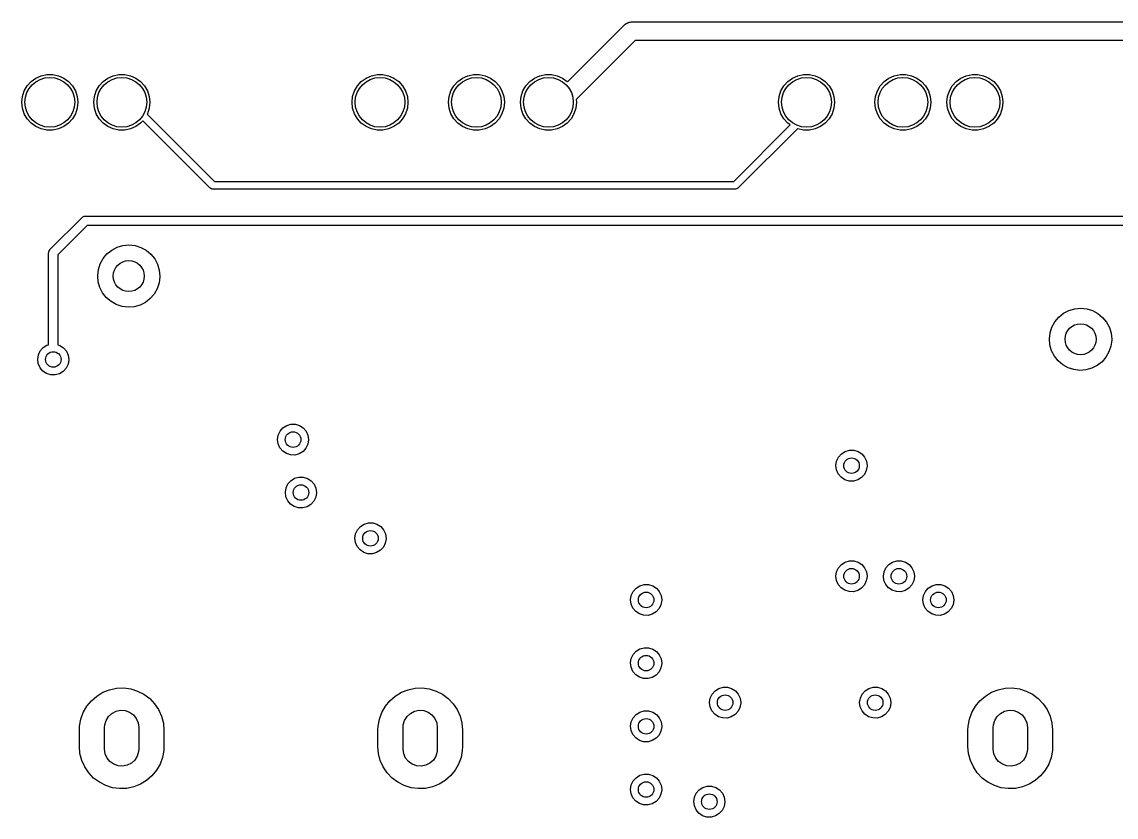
# Model space of a CAD drawing. Extents: x 74 to 207, y -143 to -33.
# Drawn here: x 104.39 to 139.57, y -58.55 to -32.97 of the extents above; entities that cross this region are included whole.
import ezdxf

# ---------------------------------------------------------------- set-up
doc = ezdxf.new("R2010")
doc.units = 0
doc.layers.add('BLACK', color=7, linetype='CONTINUOUS')

msp = doc.modelspace()

# ---------------------------------------------------------------- linework, layer by layer
at = {"layer": 'BLACK', "linetype": 'CONTINUOUS'}
for p, q in [((121.931, -34.9035), (123.773, -33.0619)), ((123.773, -33.0619), (123.781, -33.0555)), ((123.781, -33.0555), (123.783, -33.0518)), ((123.783, -33.0518), (123.79, -33.0476)), ((123.79, -33.0476), (123.818, -33.0247)), ((123.818, -33.0247), (123.849, -33.0116)), ((123.849, -33.0116), (123.877, -32.9941)), ((123.877, -32.9941), (123.899, -32.9901)), ((123.899, -32.9901), (123.919, -32.9813)), ((123.919, -32.9813), (123.952, -32.9801)), ((123.952, -32.9801), (123.985, -32.974)), ((123.985, -32.974), (149.86, -32.974)), ((124.109, -33.574), (122.209, -35.4743)), ((149.806, -33.574), (124.109, -33.574)), ((104.684, -34.8912), (104.836, -34.7806)), ((104.836, -34.7806), (105.008, -34.704)), ((105.008, -34.704), (105.192, -34.6649)), ((105.192, -34.6649), (105.38, -34.6649)), ((105.38, -34.6649), (105.564, -34.704)), ((105.564, -34.704), (105.736, -34.7806)), ((105.736, -34.7806), (105.888, -34.8912)), ((107, -34.8912), (107.152, -34.7806)), ((107.152, -34.7806), (107.324, -34.704)), ((107.324, -34.704), (107.508, -34.6649)), ((107.508, -34.6649), (107.696, -34.6649)), ((107.696, -34.6649), (107.88, -34.704)), ((107.88, -34.704), (108.052, -34.7806)), ((108.052, -34.7806), (108.204, -34.8912)), ((115.3, -34.8912), (115.452, -34.7806)), ((115.452, -34.7806), (115.624, -34.704)), ((115.624, -34.704), (115.808, -34.6649)), ((115.808, -34.6649), (115.996, -34.6649)), ((115.996, -34.6649), (116.18, -34.704)), ((116.18, -34.704), (116.352, -34.7806)), ((116.352, -34.7806), (116.504, -34.8912)), ((118.4, -34.8912), (118.552, -34.7806)), ((118.552, -34.7806), (118.724, -34.704)), ((118.724, -34.704), (118.908, -34.6649)), ((118.908, -34.6649), (119.096, -34.6649)), ((119.096, -34.6649), (119.28, -34.704)), ((119.28, -34.704), (119.452, -34.7806)), ((119.452, -34.7806), (119.604, -34.8912)), ((120.716, -34.8912), (120.868, -34.7806)), ((120.868, -34.7806), (121.04, -34.704)), ((121.04, -34.704), (121.224, -34.6649)), ((121.224, -34.6649), (121.412, -34.6649)), ((121.412, -34.6649), (121.596, -34.704)), ((121.596, -34.704), (121.768, -34.7806)), ((121.768, -34.7806), (121.92, -34.8912)), ((129.016, -34.8912), (129.168, -34.7806)), ((129.168, -34.7806), (129.34, -34.704)), ((129.34, -34.704), (129.524, -34.6649)), ((129.524, -34.6649), (129.712, -34.6649)), ((129.712, -34.6649), (129.896, -34.704)), ((129.896, -34.704), (130.068, -34.7806)), ((130.068, -34.7806), (130.22, -34.8912)), ((132.116, -34.8912), (132.268, -34.7806)), ((132.268, -34.7806), (132.44, -34.704)), ((132.44, -34.704), (132.624, -34.6649)), ((132.624, -34.6649), (132.812, -34.6649)), ((132.812, -34.6649), (132.996, -34.704)), ((132.996, -34.704), (133.168, -34.7806)), ((133.168, -34.7806), (133.32, -34.8912)), ((134.432, -34.8912), (134.584, -34.7806)), ((134.584, -34.7806), (134.756, -34.704)), ((134.756, -34.704), (134.94, -34.6649)), ((134.94, -34.6649), (135.128, -34.6649)), ((135.128, -34.6649), (135.312, -34.704)), ((135.312, -34.704), (135.484, -34.7806)), ((135.484, -34.7806), (135.636, -34.8912)), ((104.464, -35.1939), (104.558, -35.031)), ((104.558, -35.031), (104.684, -34.8912)), ((105.888, -34.8912), (106.014, -35.031)), ((106.014, -35.031), (106.108, -35.1939)), ((106.78, -35.1939), (106.874, -35.031)), ((106.874, -35.031), (107, -34.8912)), ((108.204, -34.8912), (108.33, -35.031)), ((108.33, -35.031), (108.424, -35.1939)), ((115.08, -35.1939), (115.174, -35.031)), ((115.174, -35.031), (115.3, -34.8912)), ((116.504, -34.8912), (116.63, -35.031)), ((116.63, -35.031), (116.724, -35.1939)), ((118.18, -35.1939), (118.274, -35.031)), ((118.274, -35.031), (118.4, -34.8912)), ((119.604, -34.8912), (119.73, -35.031)), ((119.73, -35.031), (119.824, -35.1939)), ((120.496, -35.1939), (120.59, -35.031)), ((120.59, -35.031), (120.716, -34.8912)), ((121.92, -34.8912), (121.931, -34.9035)), ((128.796, -35.1939), (128.89, -35.031)), ((128.89, -35.031), (129.016, -34.8912)), ((130.22, -34.8912), (130.346, -35.031)), ((130.346, -35.031), (130.44, -35.1939)), ((131.896, -35.1939), (131.99, -35.031)), ((131.99, -35.031), (132.116, -34.8912)), ((133.32, -34.8912), (133.446, -35.031)), ((133.446, -35.031), (133.54, -35.1939)), ((134.212, -35.1939), (134.306, -35.031)), ((134.306, -35.031), (134.432, -34.8912)), ((135.636, -34.8912), (135.762, -35.031)), ((135.762, -35.031), (135.856, -35.1939)), ((104.386, -35.56), (104.406, -35.3729)), ((104.406, -35.3729), (104.464, -35.1939)), ((106.108, -35.1939), (106.166, -35.3729)), ((106.166, -35.3729), (106.186, -35.56)), ((106.702, -35.56), (106.722, -35.3729)), ((106.722, -35.3729), (106.78, -35.1939)), ((108.424, -35.1939), (108.482, -35.3729)), ((108.482, -35.3729), (108.502, -35.56)), ((115.002, -35.56), (115.022, -35.3729)), ((115.022, -35.3729), (115.08, -35.1939)), ((116.724, -35.1939), (116.782, -35.3729)), ((116.782, -35.3729), (116.802, -35.56)), ((118.102, -35.56), (118.122, -35.3729)), ((118.122, -35.3729), (118.18, -35.1939)), ((119.824, -35.1939), (119.882, -35.3729)), ((119.882, -35.3729), (119.902, -35.56)), ((120.418, -35.56), (120.438, -35.3729)), ((120.438, -35.3729), (120.496, -35.1939)), ((122.209, -35.4743), (122.218, -35.56)), ((128.718, -35.56), (128.738, -35.3729)), ((128.738, -35.3729), (128.796, -35.1939)), ((130.44, -35.1939), (130.498, -35.3729)), ((130.498, -35.3729), (130.518, -35.56)), ((131.818, -35.56), (131.838, -35.3729)), ((131.838, -35.3729), (131.896, -35.1939)), ((133.54, -35.1939), (133.598, -35.3729)), ((133.598, -35.3729), (133.618, -35.56)), ((134.134, -35.56), (134.154, -35.3729)), ((134.154, -35.3729), (134.212, -35.1939)), ((135.856, -35.1939), (135.914, -35.3729)), ((135.914, -35.3729), (135.934, -35.56)), ((104.406, -35.7471), (104.386, -35.56)), ((104.464, -35.9261), (104.406, -35.7471)), ((106.166, -35.7471), (106.108, -35.9261)), ((106.186, -35.56), (106.166, -35.7471)), ((106.722, -35.7471), (106.702, -35.56)), ((106.78, -35.9261), (106.722, -35.7471)), ((108.482, -35.7471), (108.424, -35.9261)), ((108.502, -35.56), (108.482, -35.7471)), ((115.022, -35.7471), (115.002, -35.56)), ((115.08, -35.9261), (115.022, -35.7471)), ((116.782, -35.7471), (116.724, -35.9261)), ((116.802, -35.56), (116.782, -35.7471)), ((118.122, -35.7471), (118.102, -35.56)), ((118.18, -35.9261), (118.122, -35.7471)), ((119.882, -35.7471), (119.824, -35.9261)), ((119.902, -35.56), (119.882, -35.7471)), ((120.438, -35.7471), (120.418, -35.56)), ((120.496, -35.9261), (120.438, -35.7471)), ((122.198, -35.7471), (122.14, -35.9261)), ((122.218, -35.56), (122.198, -35.7471)), ((128.738, -35.7471), (128.718, -35.56)), ((128.796, -35.9261), (128.738, -35.7471)), ((130.498, -35.7471), (130.44, -35.9261)), ((130.518, -35.56), (130.498, -35.7471)), ((131.838, -35.7471), (131.818, -35.56)), ((131.896, -35.9261), (131.838, -35.7471)), ((133.598, -35.7471), (133.54, -35.9261)), ((133.618, -35.56), (133.598, -35.7471)), ((134.154, -35.7471), (134.134, -35.56)), ((134.212, -35.9261), (134.154, -35.7471)), ((135.914, -35.7471), (135.856, -35.9261)), ((135.934, -35.56), (135.914, -35.7471)), ((104.558, -36.089), (104.464, -35.9261)), ((104.684, -36.2288), (104.558, -36.089)), ((104.836, -36.3394), (104.684, -36.2288)), ((105.888, -36.2288), (105.736, -36.3394)), ((106.014, -36.089), (105.888, -36.2288)), ((106.108, -35.9261), (106.014, -36.089)), ((106.874, -36.089), (106.78, -35.9261)), ((107, -36.2288), (106.874, -36.089)), ((107.152, -36.3394), (107, -36.2288)), ((108.204, -36.2288), (108.052, -36.3394)), ((108.272, -36.1531), (108.204, -36.2288)), ((110.435, -38.3154), (108.272, -36.1531)), ((108.424, -35.9261), (108.415, -35.9421)), ((108.415, -35.9421), (110.575, -38.102)), ((115.174, -36.089), (115.08, -35.9261)), ((115.3, -36.2288), (115.174, -36.089)), ((115.452, -36.3394), (115.3, -36.2288)), ((116.504, -36.2288), (116.352, -36.3394)), ((116.63, -36.089), (116.504, -36.2288)), ((116.724, -35.9261), (116.63, -36.089)), ((118.274, -36.089), (118.18, -35.9261)), ((118.4, -36.2288), (118.274, -36.089)), ((118.552, -36.3394), (118.4, -36.2288)), ((119.604, -36.2288), (119.452, -36.3394)), ((119.73, -36.089), (119.604, -36.2288)), ((119.824, -35.9261), (119.73, -36.089)), ((120.59, -36.089), (120.496, -35.9261)), ((120.716, -36.2288), (120.59, -36.089)), ((120.868, -36.3394), (120.716, -36.2288)), ((121.92, -36.2288), (121.768, -36.3394)), ((122.046, -36.089), (121.92, -36.2288)), ((122.14, -35.9261), (122.046, -36.089)), ((128.89, -36.089), (128.796, -35.9261)), ((129.016, -36.2288), (128.89, -36.089)), ((129.095, -36.2867), (129.016, -36.2288)), ((130.22, -36.2288), (130.068, -36.3394)), ((130.346, -36.089), (130.22, -36.2288)), ((130.44, -35.9261), (130.346, -36.089)), ((131.99, -36.089), (131.896, -35.9261)), ((132.116, -36.2288), (131.99, -36.089)), ((132.268, -36.3394), (132.116, -36.2288)), ((133.32, -36.2288), (133.168, -36.3394)), ((133.446, -36.089), (133.32, -36.2288)), ((133.54, -35.9261), (133.446, -36.089)), ((134.306, -36.089), (134.212, -35.9261)), ((134.432, -36.2288), (134.306, -36.089)), ((134.584, -36.3394), (134.432, -36.2288)), ((135.636, -36.2288), (135.484, -36.3394)), ((135.762, -36.089), (135.636, -36.2288)), ((135.856, -35.9261), (135.762, -36.089)), ((105.008, -36.416), (104.836, -36.3394)), ((105.192, -36.4551), (105.008, -36.416)), ((105.38, -36.4551), (105.192, -36.4551)), ((105.564, -36.416), (105.38, -36.4551)), ((105.736, -36.3394), (105.564, -36.416)), ((107.324, -36.416), (107.152, -36.3394)), ((107.508, -36.4551), (107.324, -36.416)), ((107.696, -36.4551), (107.508, -36.4551)), ((107.88, -36.416), (107.696, -36.4551)), ((108.052, -36.3394), (107.88, -36.416)), ((115.624, -36.416), (115.452, -36.3394)), ((115.808, -36.4551), (115.624, -36.416)), ((115.996, -36.4551), (115.808, -36.4551)), ((116.18, -36.416), (115.996, -36.4551)), ((116.352, -36.3394), (116.18, -36.416)), ((118.724, -36.416), (118.552, -36.3394)), ((118.908, -36.4551), (118.724, -36.416)), ((119.096, -36.4551), (118.908, -36.4551)), ((119.28, -36.416), (119.096, -36.4551)), ((119.452, -36.3394), (119.28, -36.416)), ((121.04, -36.416), (120.868, -36.3394)), ((121.224, -36.4551), (121.04, -36.416)), ((121.412, -36.4551), (121.224, -36.4551)), ((121.596, -36.416), (121.412, -36.4551)), ((121.768, -36.3394), (121.596, -36.416)), ((127.28, -38.102), (129.095, -36.2867)), ((129.326, -36.4098), (127.42, -38.3154)), ((129.34, -36.416), (129.326, -36.4098)), ((129.524, -36.4551), (129.34, -36.416)), ((129.712, -36.4551), (129.524, -36.4551)), ((129.896, -36.416), (129.712, -36.4551)), ((130.068, -36.3394), (129.896, -36.416)), ((132.44, -36.416), (132.268, -36.3394)), ((132.624, -36.4551), (132.44, -36.416)), ((132.812, -36.4551), (132.624, -36.4551)), ((132.996, -36.416), (132.812, -36.4551)), ((133.168, -36.3394), (132.996, -36.416)), ((134.756, -36.416), (134.584, -36.3394)), ((134.94, -36.4551), (134.756, -36.416)), ((135.128, -36.4551), (134.94, -36.4551)), ((135.312, -36.416), (135.128, -36.4551)), ((135.484, -36.3394), (135.312, -36.416)), ((110.462, -38.3302), (110.435, -38.3154)), ((110.487, -38.3469), (110.462, -38.3302)), ((110.494, -38.3478), (110.487, -38.3469)), ((110.496, -38.3491), (110.494, -38.3478)), ((110.501, -38.3488), (110.496, -38.3491)), ((110.523, -38.352), (110.501, -38.3488)), ((127.332, -38.352), (110.523, -38.352)), ((110.575, -38.102), (127.28, -38.102)), ((127.362, -38.3433), (127.332, -38.352)), ((127.392, -38.3369), (127.362, -38.3433)), ((127.397, -38.333), (127.392, -38.3369)), ((127.4, -38.3322), (127.397, -38.333)), ((127.403, -38.3287), (127.4, -38.3322)), ((127.42, -38.3154), (127.403, -38.3287)), ((105.29, -40.2939), (106.32, -39.2639)), ((106.32, -39.2639), (106.337, -39.2541)), ((106.337, -39.2541), (106.351, -39.2401)), ((106.351, -39.2401), (106.37, -39.235)), ((106.37, -39.235), (106.387, -39.2251)), ((106.387, -39.2251), (106.407, -39.2251)), ((106.407, -39.2251), (106.426, -39.22)), ((106.426, -39.22), (145.034, -39.22)), ((106.488, -39.52), (105.546, -40.4621)), ((144.972, -39.52), (106.488, -39.52)), ((105.246, -40.4), (105.251, -40.3809)), ((105.246, -43.3571), (105.246, -40.4)), ((105.251, -40.3612), (105.261, -40.3441)), ((105.251, -40.3809), (105.251, -40.3612)), ((105.261, -40.3441), (105.266, -40.325)), ((105.266, -40.325), (105.28, -40.311)), ((105.28, -40.311), (105.29, -40.2939)), ((105.546, -40.4621), (105.546, -43.3572)), ((106.998, -40.583), (107.123, -40.4335)), ((107.123, -40.4335), (107.275, -40.3112)), ((107.275, -40.3112), (107.448, -40.2208)), ((107.448, -40.2208), (107.636, -40.1657)), ((107.636, -40.1657), (107.83, -40.148)), ((107.83, -40.148), (108.024, -40.1684)), ((108.024, -40.1684), (108.211, -40.2261)), ((108.211, -40.2261), (108.382, -40.319)), ((108.382, -40.319), (108.533, -40.4434)), ((108.533, -40.4434), (108.656, -40.5946)), ((106.845, -40.9401), (106.904, -40.7541)), ((106.904, -40.7541), (106.998, -40.583)), ((108.656, -40.5946), (108.748, -40.7669)), ((108.748, -40.7669), (108.804, -40.9538)), ((106.823, -41.134), (106.845, -40.9401)), ((106.839, -41.3285), (106.823, -41.134)), ((108.804, -40.9538), (108.823, -41.148)), ((108.823, -41.148), (108.823, -41.1759)), ((106.893, -41.5161), (106.839, -41.3285)), ((106.982, -41.6897), (106.893, -41.5161)), ((108.798, -41.3695), (108.737, -41.5547)), ((108.823, -41.1759), (108.798, -41.3695)), ((107.104, -41.8427), (106.982, -41.6897)), ((107.252, -41.9691), (107.104, -41.8427)), ((108.513, -41.8722), (108.359, -41.9923)), ((108.64, -41.7244), (108.513, -41.8722)), ((108.737, -41.5547), (108.64, -41.7244)), ((107.423, -42.0644), (107.252, -41.9691)), ((107.608, -42.1247), (107.423, -42.0644)), ((107.802, -42.1478), (107.608, -42.1247)), ((107.997, -42.1328), (107.802, -42.1478)), ((108.185, -42.0803), (107.997, -42.1328)), ((108.359, -41.9923), (108.185, -42.0803)), ((138.055, -42.2528), (138.243, -42.1977)), ((138.243, -42.1977), (138.437, -42.18)), ((138.437, -42.18), (138.631, -42.2004)), ((138.631, -42.2004), (138.818, -42.2581)), ((137.605, -42.615), (137.73, -42.4655)), ((137.73, -42.4655), (137.882, -42.3432)), ((137.882, -42.3432), (138.055, -42.2528)), ((138.818, -42.2581), (138.989, -42.351)), ((138.989, -42.351), (139.14, -42.4754)), ((139.14, -42.4754), (139.263, -42.6266)), ((137.452, -42.9721), (137.511, -42.7861)), ((137.511, -42.7861), (137.605, -42.615)), ((139.263, -42.6266), (139.355, -42.7989)), ((139.355, -42.7989), (139.411, -42.9858)), ((137.43, -43.166), (137.452, -42.9721)), ((137.446, -43.3605), (137.43, -43.166)), ((139.43, -43.2079), (139.405, -43.4015)), ((139.411, -42.9858), (139.43, -43.18)), ((139.43, -43.18), (139.43, -43.2079)), ((104.918, -43.6828), (104.978, -43.5545)), ((104.978, -43.5545), (105.072, -43.4482)), ((105.072, -43.4482), (105.192, -43.3726)), ((105.192, -43.3726), (105.246, -43.3571)), ((105.546, -43.3572), (105.606, -43.3751)), ((105.606, -43.3751), (105.725, -43.4522)), ((105.725, -43.4522), (105.817, -43.5596)), ((105.817, -43.5596), (105.876, -43.6887)), ((137.5, -43.5481), (137.446, -43.3605)), ((137.589, -43.7217), (137.5, -43.5481)), ((139.344, -43.5867), (139.247, -43.7564)), ((139.405, -43.4015), (139.344, -43.5867)), ((104.896, -43.8229), (104.918, -43.6828)), ((104.914, -43.9635), (104.896, -43.8229)), ((104.972, -44.0932), (104.914, -43.9635)), ((105.872, -43.981), (105.811, -44.1086)), ((105.896, -43.8412), (105.872, -43.981)), ((105.876, -43.6887), (105.896, -43.829)), ((105.896, -43.829), (105.896, -43.8412)), ((137.711, -43.8747), (137.589, -43.7217)), ((137.859, -44.0011), (137.711, -43.8747)), ((139.12, -43.9042), (138.966, -44.0243)), ((139.247, -43.7564), (139.12, -43.9042)), ((105.063, -44.2017), (104.972, -44.0932)), ((105.181, -44.2803), (105.063, -44.2017)), ((105.316, -44.3226), (105.181, -44.2803)), ((105.458, -44.3252), (105.316, -44.3226)), ((105.595, -44.2879), (105.458, -44.3252)), ((105.715, -44.2137), (105.595, -44.2879)), ((105.811, -44.1086), (105.715, -44.2137)), ((138.03, -44.0964), (137.859, -44.0011)), ((138.215, -44.1567), (138.03, -44.0964)), ((138.409, -44.1798), (138.215, -44.1567)), ((138.604, -44.1648), (138.409, -44.1798)), ((138.792, -44.1123), (138.604, -44.1648)), ((138.966, -44.0243), (138.792, -44.1123)), ((112.688, -46.1313), (112.782, -46.025)), ((112.782, -46.025), (112.902, -45.9494)), ((112.902, -45.9494), (113.038, -45.9104)), ((113.038, -45.9104), (113.18, -45.9113)), ((113.18, -45.9113), (113.316, -45.9519)), ((113.316, -45.9519), (113.435, -46.029)), ((113.435, -46.029), (113.527, -46.1364)), ((112.606, -46.3997), (112.628, -46.2596)), ((112.625, -46.5403), (112.606, -46.3997)), ((112.628, -46.2596), (112.688, -46.1313)), ((113.527, -46.1364), (113.586, -46.2655)), ((113.606, -46.418), (113.583, -46.5578)), ((113.586, -46.2655), (113.606, -46.4058)), ((113.606, -46.4058), (113.606, -46.418)), ((112.682, -46.67), (112.625, -46.5403)), ((112.773, -46.7785), (112.682, -46.67)), ((112.891, -46.8571), (112.773, -46.7785)), ((113.426, -46.7905), (113.305, -46.8647)), ((113.521, -46.6854), (113.426, -46.7905)), ((113.583, -46.5578), (113.521, -46.6854)), ((130.74, -46.8632), (130.86, -46.7876)), ((130.86, -46.7876), (130.996, -46.7486)), ((130.996, -46.7486), (131.138, -46.7495)), ((131.138, -46.7495), (131.274, -46.7901)), ((131.274, -46.7901), (131.393, -46.8672)), ((113.026, -46.8994), (112.891, -46.8571)), ((113.168, -46.902), (113.026, -46.8994)), ((113.305, -46.8647), (113.168, -46.902)), ((130.564, -47.2379), (130.586, -47.0978)), ((130.586, -47.0978), (130.646, -46.9695)), ((130.646, -46.9695), (130.74, -46.8632)), ((131.393, -46.8672), (131.485, -46.9746)), ((131.485, -46.9746), (131.544, -47.1037)), ((131.544, -47.1037), (131.564, -47.244)), ((130.582, -47.3785), (130.564, -47.2379)), ((130.64, -47.5082), (130.582, -47.3785)), ((131.54, -47.396), (131.479, -47.5236)), ((131.564, -47.2562), (131.54, -47.396)), ((131.564, -47.244), (131.564, -47.2562)), ((112.882, -47.9614), (112.942, -47.8331)), ((112.942, -47.8331), (113.036, -47.7268)), ((113.036, -47.7268), (113.156, -47.6512)), ((113.156, -47.6512), (113.292, -47.6122)), ((113.292, -47.6122), (113.434, -47.6131)), ((113.434, -47.6131), (113.57, -47.6537)), ((113.57, -47.6537), (113.689, -47.7308)), ((113.689, -47.7308), (113.781, -47.8382)), ((113.781, -47.8382), (113.84, -47.9673)), ((130.731, -47.6167), (130.64, -47.5082)), ((130.849, -47.6953), (130.731, -47.6167)), ((130.984, -47.7376), (130.849, -47.6953)), ((131.126, -47.7402), (130.984, -47.7376)), ((131.263, -47.7029), (131.126, -47.7402)), ((131.383, -47.6287), (131.263, -47.7029)), ((131.479, -47.5236), (131.383, -47.6287)), ((112.86, -48.1015), (112.882, -47.9614)), ((112.879, -48.2421), (112.86, -48.1015)), ((113.86, -48.1198), (113.837, -48.2596)), ((113.84, -47.9673), (113.86, -48.1076)), ((113.86, -48.1076), (113.86, -48.1198)), ((112.936, -48.3718), (112.879, -48.2421)), ((113.027, -48.4803), (112.936, -48.3718)), ((113.145, -48.5589), (113.027, -48.4803)), ((113.68, -48.4923), (113.559, -48.5665)), ((113.775, -48.3872), (113.68, -48.4923)), ((113.837, -48.2596), (113.775, -48.3872)), ((113.28, -48.6012), (113.145, -48.5589)), ((113.422, -48.6038), (113.28, -48.6012)), ((113.559, -48.5665), (113.422, -48.6038)), ((115.177, -49.3063), (115.271, -49.2)), ((115.271, -49.2), (115.391, -49.1244)), ((115.391, -49.1244), (115.528, -49.0854)), ((115.528, -49.0854), (115.669, -49.0863)), ((115.669, -49.0863), (115.805, -49.1269)), ((115.805, -49.1269), (115.924, -49.204)), ((115.924, -49.204), (116.017, -49.3114)), ((115.095, -49.5747), (115.117, -49.4346)), ((115.114, -49.7153), (115.095, -49.5747)), ((115.117, -49.4346), (115.177, -49.3063)), ((116.017, -49.3114), (116.075, -49.4405)), ((116.095, -49.593), (116.072, -49.7328)), ((116.075, -49.4405), (116.095, -49.5808)), ((116.095, -49.5808), (116.095, -49.593)), ((115.171, -49.845), (115.114, -49.7153)), ((115.262, -49.9535), (115.171, -49.845)), ((115.38, -50.0321), (115.262, -49.9535)), ((115.915, -49.9655), (115.794, -50.0397)), ((116.01, -49.8604), (115.915, -49.9655)), ((116.072, -49.7328), (116.01, -49.8604)), ((115.515, -50.0744), (115.38, -50.0321)), ((115.657, -50.077), (115.515, -50.0744)), ((115.794, -50.0397), (115.657, -50.077)), ((130.86, -50.3436), (130.996, -50.3046)), ((130.996, -50.3046), (131.138, -50.3055)), ((131.138, -50.3055), (131.274, -50.3461)), ((132.384, -50.3436), (132.52, -50.3046)), ((132.52, -50.3046), (132.662, -50.3055)), ((132.662, -50.3055), (132.798, -50.3461)), ((130.564, -50.7939), (130.586, -50.6538)), ((130.586, -50.6538), (130.646, -50.5255)), ((130.646, -50.5255), (130.74, -50.4192)), ((130.74, -50.4192), (130.86, -50.3436)), ((131.274, -50.3461), (131.393, -50.4232)), ((131.393, -50.4232), (131.485, -50.5306)), ((131.485, -50.5306), (131.544, -50.6597)), ((131.544, -50.6597), (131.564, -50.8)), ((132.088, -50.7939), (132.11, -50.6538)), ((132.11, -50.6538), (132.17, -50.5255)), ((132.17, -50.5255), (132.264, -50.4192)), ((132.264, -50.4192), (132.384, -50.3436)), ((132.798, -50.3461), (132.917, -50.4232)), ((132.917, -50.4232), (133.009, -50.5306)), ((133.009, -50.5306), (133.068, -50.6597)), ((133.068, -50.6597), (133.088, -50.8)), ((130.582, -50.9345), (130.564, -50.7939)), ((130.64, -51.0642), (130.582, -50.9345)), ((131.54, -50.952), (131.479, -51.0796)), ((131.564, -50.8122), (131.54, -50.952)), ((131.564, -50.8), (131.564, -50.8122)), ((132.106, -50.9345), (132.088, -50.7939)), ((132.164, -51.0642), (132.106, -50.9345)), ((133.064, -50.952), (133.003, -51.0796)), ((133.088, -50.8122), (133.064, -50.952)), ((133.088, -50.8), (133.088, -50.8122)), ((123.982, -51.4158), (124.042, -51.2875)), ((124.042, -51.2875), (124.136, -51.1812)), ((124.136, -51.1812), (124.256, -51.1056)), ((124.256, -51.1056), (124.392, -51.0666)), ((124.392, -51.0666), (124.534, -51.0675)), ((124.534, -51.0675), (124.67, -51.1081)), ((124.67, -51.1081), (124.789, -51.1852)), ((124.789, -51.1852), (124.881, -51.2926)), ((124.881, -51.2926), (124.94, -51.4217)), ((130.731, -51.1727), (130.64, -51.0642)), ((130.849, -51.2513), (130.731, -51.1727)), ((130.984, -51.2936), (130.849, -51.2513)), ((131.126, -51.2962), (130.984, -51.2936)), ((131.263, -51.2589), (131.126, -51.2962)), ((131.383, -51.1847), (131.263, -51.2589)), ((131.479, -51.0796), (131.383, -51.1847)), ((132.255, -51.1727), (132.164, -51.0642)), ((132.373, -51.2513), (132.255, -51.1727)), ((132.508, -51.2936), (132.373, -51.2513)), ((132.65, -51.2962), (132.508, -51.2936)), ((132.787, -51.2589), (132.65, -51.2962)), ((132.907, -51.1847), (132.787, -51.2589)), ((133.003, -51.0796), (132.907, -51.1847)), ((133.38, -51.4158), (133.44, -51.2875)), ((133.44, -51.2875), (133.534, -51.1812)), ((133.534, -51.1812), (133.654, -51.1056)), ((133.654, -51.1056), (133.79, -51.0666)), ((133.79, -51.0666), (133.932, -51.0675)), ((133.932, -51.0675), (134.068, -51.1081)), ((134.068, -51.1081), (134.187, -51.1852)), ((134.187, -51.1852), (134.279, -51.2926)), ((134.279, -51.2926), (134.338, -51.4217)), ((123.96, -51.5559), (123.982, -51.4158)), ((123.978, -51.6965), (123.96, -51.5559)), ((124.036, -51.8262), (123.978, -51.6965)), ((124.936, -51.714), (124.875, -51.8416)), ((124.96, -51.5742), (124.936, -51.714)), ((124.94, -51.4217), (124.96, -51.562)), ((124.96, -51.562), (124.96, -51.5742)), ((133.358, -51.5559), (133.38, -51.4158)), ((133.376, -51.6965), (133.358, -51.5559)), ((133.434, -51.8262), (133.376, -51.6965)), ((134.334, -51.714), (134.273, -51.8416)), ((134.358, -51.5742), (134.334, -51.714)), ((134.338, -51.4217), (134.358, -51.562)), ((134.358, -51.562), (134.358, -51.5742)), ((124.127, -51.9347), (124.036, -51.8262)), ((124.245, -52.0133), (124.127, -51.9347)), ((124.38, -52.0556), (124.245, -52.0133)), ((124.522, -52.0582), (124.38, -52.0556)), ((124.659, -52.0209), (124.522, -52.0582)), ((124.779, -51.9467), (124.659, -52.0209)), ((124.875, -51.8416), (124.779, -51.9467)), ((133.525, -51.9347), (133.434, -51.8262)), ((133.643, -52.0133), (133.525, -51.9347)), ((133.778, -52.0556), (133.643, -52.0133)), ((133.92, -52.0582), (133.778, -52.0556)), ((134.057, -52.0209), (133.92, -52.0582)), ((134.177, -51.9467), (134.057, -52.0209)), ((134.273, -51.8416), (134.177, -51.9467)), ((124.256, -53.1376), (124.392, -53.0986)), ((124.392, -53.0986), (124.534, -53.0995)), ((124.534, -53.0995), (124.67, -53.1401)), ((123.96, -53.5879), (123.982, -53.4478)), ((123.982, -53.4478), (124.042, -53.3195)), ((124.042, -53.3195), (124.136, -53.2132)), ((124.136, -53.2132), (124.256, -53.1376)), ((124.67, -53.1401), (124.789, -53.2172)), ((124.789, -53.2172), (124.881, -53.3246)), ((124.881, -53.3246), (124.94, -53.4537)), ((124.94, -53.4537), (124.96, -53.594)), ((123.978, -53.7285), (123.96, -53.5879)), ((124.036, -53.8582), (123.978, -53.7285)), ((124.936, -53.746), (124.875, -53.8736)), ((124.96, -53.6062), (124.936, -53.746)), ((124.96, -53.594), (124.96, -53.6062)), ((124.127, -53.9667), (124.036, -53.8582)), ((124.245, -54.0453), (124.127, -53.9667)), ((124.38, -54.0876), (124.245, -54.0453)), ((124.522, -54.0902), (124.38, -54.0876)), ((124.659, -54.0529), (124.522, -54.0902)), ((124.779, -53.9787), (124.659, -54.0529)), ((124.875, -53.8736), (124.779, -53.9787)), ((106.794, -54.6511), (106.99, -54.5318)), ((106.99, -54.5318), (107.204, -54.4474)), ((107.204, -54.4474), (107.429, -54.4001)), ((107.429, -54.4001), (107.659, -54.3915)), ((107.659, -54.3915), (107.887, -54.4217)), ((107.887, -54.4217), (108.107, -54.4899)), ((108.107, -54.4899), (108.312, -54.5941)), ((116.394, -54.6511), (116.59, -54.5318)), ((116.59, -54.5318), (116.804, -54.4474)), ((116.804, -54.4474), (117.029, -54.4001)), ((117.029, -54.4001), (117.259, -54.3915)), ((117.259, -54.3915), (117.487, -54.4217)), ((117.487, -54.4217), (117.707, -54.4899)), ((117.707, -54.4899), (117.912, -54.5941)), ((126.582, -54.5895), (126.676, -54.4832)), ((126.676, -54.4832), (126.796, -54.4076)), ((126.796, -54.4076), (126.932, -54.3686)), ((126.932, -54.3686), (127.074, -54.3695)), ((127.074, -54.3695), (127.21, -54.4101)), ((127.21, -54.4101), (127.329, -54.4872)), ((127.329, -54.4872), (127.421, -54.5946)), ((131.408, -54.5895), (131.502, -54.4832)), ((131.502, -54.4832), (131.622, -54.4076)), ((131.622, -54.4076), (131.758, -54.3686)), ((131.758, -54.3686), (131.9, -54.3695)), ((131.9, -54.3695), (132.036, -54.4101)), ((132.036, -54.4101), (132.155, -54.4872)), ((132.155, -54.4872), (132.247, -54.5946)), ((135.369, -54.6511), (135.565, -54.5318)), ((135.565, -54.5318), (135.779, -54.4474)), ((135.779, -54.4474), (136.004, -54.4001)), ((136.004, -54.4001), (136.234, -54.3915)), ((136.234, -54.3915), (136.462, -54.4217)), ((136.462, -54.4217), (136.682, -54.4899)), ((136.682, -54.4899), (136.887, -54.5941)), ((106.474, -54.9797), (106.62, -54.8019)), ((106.62, -54.8019), (106.794, -54.6511)), ((108.312, -54.5941), (108.496, -54.7314)), ((108.496, -54.7314), (108.655, -54.8978)), ((116.074, -54.9797), (116.22, -54.8019)), ((116.22, -54.8019), (116.394, -54.6511)), ((117.912, -54.5941), (118.096, -54.7314)), ((118.096, -54.7314), (118.255, -54.8978)), ((126.5, -54.8579), (126.522, -54.7178)), ((126.518, -54.9985), (126.5, -54.8579)), ((126.522, -54.7178), (126.582, -54.5895)), ((127.421, -54.5946), (127.48, -54.7237)), ((127.5, -54.8762), (127.476, -55.016)), ((127.48, -54.7237), (127.5, -54.864)), ((127.5, -54.864), (127.5, -54.8762)), ((131.326, -54.8579), (131.348, -54.7178)), ((131.344, -54.9985), (131.326, -54.8579)), ((131.348, -54.7178), (131.408, -54.5895)), ((132.247, -54.5946), (132.306, -54.7237)), ((132.326, -54.8762), (132.302, -55.016)), ((132.306, -54.7237), (132.326, -54.864)), ((132.326, -54.864), (132.326, -54.8762)), ((135.049, -54.9797), (135.195, -54.8019)), ((135.195, -54.8019), (135.369, -54.6511)), ((136.887, -54.5941), (137.071, -54.7314)), ((137.071, -54.7314), (137.23, -54.8978)), ((106.282, -55.3957), (106.36, -55.1795)), ((106.36, -55.1795), (106.474, -54.9797)), ((107.171, -55.3094), (107.281, -55.2084)), ((107.281, -55.2084), (107.414, -55.1406)), ((107.414, -55.1406), (107.56, -55.1111)), ((107.56, -55.1111), (107.709, -55.122)), ((107.709, -55.122), (107.85, -55.1726)), ((107.85, -55.1726), (107.972, -55.2591)), ((108.655, -54.8978), (108.783, -55.0886)), ((108.783, -55.0886), (108.878, -55.2983)), ((115.882, -55.3957), (115.96, -55.1795)), ((115.96, -55.1795), (116.074, -54.9797)), ((116.771, -55.3094), (116.881, -55.2084)), ((116.881, -55.2084), (117.014, -55.1406)), ((117.014, -55.1406), (117.16, -55.1111)), ((117.16, -55.1111), (117.309, -55.122)), ((117.309, -55.122), (117.45, -55.1726)), ((117.45, -55.1726), (117.572, -55.2591)), ((118.255, -54.8978), (118.383, -55.0886)), ((118.383, -55.0886), (118.478, -55.2983)), ((124.136, -55.2452), (124.256, -55.1696)), ((124.256, -55.1696), (124.392, -55.1306)), ((124.392, -55.1306), (124.534, -55.1315)), ((124.534, -55.1315), (124.67, -55.1721)), ((124.67, -55.1721), (124.789, -55.2492)), ((126.576, -55.1282), (126.518, -54.9985)), ((126.667, -55.2367), (126.576, -55.1282)), ((126.785, -55.3153), (126.667, -55.2367)), ((127.415, -55.1436), (127.319, -55.2487)), ((127.476, -55.016), (127.415, -55.1436)), ((131.402, -55.1282), (131.344, -54.9985)), ((131.493, -55.2367), (131.402, -55.1282)), ((131.611, -55.3153), (131.493, -55.2367)), ((132.241, -55.1436), (132.145, -55.2487)), ((132.302, -55.016), (132.241, -55.1436)), ((134.857, -55.3957), (134.935, -55.1795)), ((134.935, -55.1795), (135.049, -54.9797)), ((135.746, -55.3094), (135.856, -55.2084)), ((135.856, -55.2084), (135.989, -55.1406)), ((135.989, -55.1406), (136.135, -55.1111)), ((136.135, -55.1111), (136.284, -55.122)), ((136.284, -55.122), (136.425, -55.1726)), ((136.425, -55.1726), (136.547, -55.2591)), ((137.23, -54.8978), (137.358, -55.0886)), ((137.358, -55.0886), (137.453, -55.2983)), ((106.241, -55.622), (106.282, -55.3957)), ((107.045, -55.66), (107.051, -55.5797)), ((107.051, -55.5797), (107.093, -55.4363)), ((107.093, -55.4363), (107.171, -55.3094)), ((107.972, -55.2591), (108.065, -55.3751)), ((108.065, -55.3751), (108.125, -55.5121)), ((108.125, -55.5121), (108.145, -55.66)), ((108.878, -55.2983), (108.936, -55.5209)), ((108.936, -55.5209), (108.955, -55.75)), ((115.841, -55.622), (115.882, -55.3957)), ((116.645, -55.66), (116.651, -55.5797)), ((116.651, -55.5797), (116.693, -55.4363)), ((116.693, -55.4363), (116.771, -55.3094)), ((117.572, -55.2591), (117.665, -55.3751)), ((117.665, -55.3751), (117.725, -55.5121)), ((117.725, -55.5121), (117.745, -55.66)), ((118.478, -55.2983), (118.536, -55.5209)), ((118.536, -55.5209), (118.555, -55.75)), ((123.96, -55.6199), (123.982, -55.4798)), ((123.982, -55.4798), (124.042, -55.3515)), ((124.042, -55.3515), (124.136, -55.2452)), ((124.789, -55.2492), (124.881, -55.3566)), ((124.881, -55.3566), (124.94, -55.4857)), ((124.94, -55.4857), (124.96, -55.626)), ((126.92, -55.3576), (126.785, -55.3153)), ((127.062, -55.3602), (126.92, -55.3576)), ((127.199, -55.3229), (127.062, -55.3602)), ((127.319, -55.2487), (127.199, -55.3229)), ((131.746, -55.3576), (131.611, -55.3153)), ((131.888, -55.3602), (131.746, -55.3576)), ((132.025, -55.3229), (131.888, -55.3602)), ((132.145, -55.2487), (132.025, -55.3229)), ((134.816, -55.622), (134.857, -55.3957)), ((135.62, -55.66), (135.626, -55.5797)), ((135.626, -55.5797), (135.668, -55.4363)), ((135.668, -55.4363), (135.746, -55.3094)), ((136.547, -55.2591), (136.64, -55.3751)), ((136.64, -55.3751), (136.7, -55.5121)), ((136.7, -55.5121), (136.72, -55.66)), ((137.453, -55.2983), (137.511, -55.5209)), ((137.511, -55.5209), (137.53, -55.75)), ((106.235, -55.75), (106.241, -55.622)), ((106.235, -56.27), (106.235, -55.75)), ((107.045, -56.36), (107.045, -55.66)), ((108.145, -55.66), (108.145, -56.36)), ((108.955, -55.75), (108.955, -56.27)), ((115.835, -55.75), (115.841, -55.622)), ((115.835, -56.27), (115.835, -55.75)), ((116.645, -56.36), (116.645, -55.66)), ((117.745, -55.66), (117.745, -56.36)), ((118.555, -55.75), (118.555, -56.27)), ((123.978, -55.7605), (123.96, -55.6199)), ((124.036, -55.8902), (123.978, -55.7605)), ((124.127, -55.9987), (124.036, -55.8902)), ((124.875, -55.9056), (124.779, -56.0107)), ((124.936, -55.778), (124.875, -55.9056)), ((124.96, -55.6382), (124.936, -55.778)), ((124.96, -55.626), (124.96, -55.6382)), ((134.81, -55.75), (134.816, -55.622)), ((134.81, -56.27), (134.81, -55.75)), ((135.62, -56.36), (135.62, -55.66)), ((136.72, -55.66), (136.72, -56.36)), ((137.53, -55.75), (137.53, -56.27)), ((106.254, -56.4991), (106.235, -56.27)), ((108.955, -56.27), (108.949, -56.398)), ((115.854, -56.4991), (115.835, -56.27)), ((118.555, -56.27), (118.549, -56.398)), ((124.245, -56.0773), (124.127, -55.9987)), ((124.38, -56.1196), (124.245, -56.0773)), ((124.522, -56.1222), (124.38, -56.1196)), ((124.659, -56.0849), (124.522, -56.1222)), ((124.779, -56.0107), (124.659, -56.0849)), ((134.829, -56.4991), (134.81, -56.27)), ((137.53, -56.27), (137.524, -56.398)), ((106.312, -56.7217), (106.254, -56.4991)), ((107.065, -56.5079), (107.045, -56.36)), ((107.125, -56.6449), (107.065, -56.5079)), ((107.218, -56.7609), (107.125, -56.6449)), ((108.097, -56.5837), (108.019, -56.7106)), ((108.139, -56.4403), (108.097, -56.5837)), ((108.145, -56.36), (108.139, -56.4403)), ((108.908, -56.6243), (108.83, -56.8405)), ((108.949, -56.398), (108.908, -56.6243)), ((115.912, -56.7217), (115.854, -56.4991)), ((116.665, -56.5079), (116.645, -56.36)), ((116.725, -56.6449), (116.665, -56.5079)), ((116.818, -56.7609), (116.725, -56.6449)), ((117.697, -56.5837), (117.619, -56.7106)), ((117.739, -56.4403), (117.697, -56.5837)), ((117.745, -56.36), (117.739, -56.4403)), ((118.508, -56.6243), (118.43, -56.8405)), ((118.549, -56.398), (118.508, -56.6243)), ((134.887, -56.7217), (134.829, -56.4991)), ((135.64, -56.5079), (135.62, -56.36)), ((135.7, -56.6449), (135.64, -56.5079)), ((135.793, -56.7609), (135.7, -56.6449)), ((136.672, -56.5837), (136.594, -56.7106)), ((136.714, -56.4403), (136.672, -56.5837)), ((136.72, -56.36), (136.714, -56.4403)), ((137.483, -56.6243), (137.405, -56.8405)), ((137.524, -56.398), (137.483, -56.6243)), ((106.407, -56.9314), (106.312, -56.7217)), ((106.535, -57.1222), (106.407, -56.9314)), ((107.34, -56.8474), (107.218, -56.7609)), ((107.481, -56.898), (107.34, -56.8474)), ((107.63, -56.9089), (107.481, -56.898)), ((107.776, -56.8794), (107.63, -56.9089)), ((107.909, -56.8116), (107.776, -56.8794)), ((108.019, -56.7106), (107.909, -56.8116)), ((108.83, -56.8405), (108.716, -57.0403)), ((116.007, -56.9314), (115.912, -56.7217)), ((116.135, -57.1222), (116.007, -56.9314)), ((116.94, -56.8474), (116.818, -56.7609)), ((117.081, -56.898), (116.94, -56.8474)), ((117.23, -56.9089), (117.081, -56.898)), ((117.376, -56.8794), (117.23, -56.9089)), ((117.509, -56.8116), (117.376, -56.8794)), ((117.619, -56.7106), (117.509, -56.8116)), ((118.43, -56.8405), (118.316, -57.0403)), ((134.982, -56.9314), (134.887, -56.7217)), ((135.11, -57.1222), (134.982, -56.9314)), ((135.915, -56.8474), (135.793, -56.7609)), ((136.056, -56.898), (135.915, -56.8474)), ((136.205, -56.9089), (136.056, -56.898)), ((136.351, -56.8794), (136.205, -56.9089)), ((136.484, -56.8116), (136.351, -56.8794)), ((136.594, -56.7106), (136.484, -56.8116)), ((137.405, -56.8405), (137.291, -57.0403)), ((106.694, -57.2886), (106.535, -57.1222)), ((106.878, -57.4259), (106.694, -57.2886)), ((108.57, -57.2181), (108.396, -57.3689)), ((108.716, -57.0403), (108.57, -57.2181)), ((116.294, -57.2886), (116.135, -57.1222)), ((116.478, -57.4259), (116.294, -57.2886)), ((118.17, -57.2181), (117.996, -57.3689)), ((118.316, -57.0403), (118.17, -57.2181)), ((124.042, -57.3835), (124.136, -57.2772)), ((124.136, -57.2772), (124.256, -57.2016)), ((124.256, -57.2016), (124.392, -57.1626)), ((124.392, -57.1626), (124.534, -57.1635)), ((124.534, -57.1635), (124.67, -57.2041)), ((124.67, -57.2041), (124.789, -57.2812)), ((124.789, -57.2812), (124.881, -57.3886)), ((135.269, -57.2886), (135.11, -57.1222)), ((135.453, -57.4259), (135.269, -57.2886)), ((137.145, -57.2181), (136.971, -57.3689)), ((137.291, -57.0403), (137.145, -57.2181)), ((107.083, -57.5301), (106.878, -57.4259)), ((107.303, -57.5983), (107.083, -57.5301)), ((107.531, -57.6285), (107.303, -57.5983)), ((107.761, -57.6199), (107.531, -57.6285)), ((107.986, -57.5726), (107.761, -57.6199)), ((108.2, -57.4882), (107.986, -57.5726)), ((108.396, -57.3689), (108.2, -57.4882)), ((116.683, -57.5301), (116.478, -57.4259)), ((116.903, -57.5983), (116.683, -57.5301)), ((117.131, -57.6285), (116.903, -57.5983)), ((117.361, -57.6199), (117.131, -57.6285)), ((117.586, -57.5726), (117.361, -57.6199)), ((117.8, -57.4882), (117.586, -57.5726)), ((117.996, -57.3689), (117.8, -57.4882)), ((123.96, -57.6519), (123.982, -57.5118)), ((123.978, -57.7925), (123.96, -57.6519)), ((123.982, -57.5118), (124.042, -57.3835)), ((124.881, -57.3886), (124.94, -57.5177)), ((124.96, -57.6702), (124.936, -57.81)), ((124.94, -57.5177), (124.96, -57.658)), ((124.96, -57.658), (124.96, -57.6702)), ((126.074, -57.7745), (126.168, -57.6682)), ((126.168, -57.6682), (126.288, -57.5926)), ((126.288, -57.5926), (126.424, -57.5536)), ((126.424, -57.5536), (126.566, -57.5545)), ((126.566, -57.5545), (126.702, -57.5951)), ((126.702, -57.5951), (126.821, -57.6722)), ((126.821, -57.6722), (126.913, -57.7796)), ((135.658, -57.5301), (135.453, -57.4259)), ((135.878, -57.5983), (135.658, -57.5301)), ((136.106, -57.6285), (135.878, -57.5983)), ((136.336, -57.6199), (136.106, -57.6285)), ((136.561, -57.5726), (136.336, -57.6199)), ((136.775, -57.4882), (136.561, -57.5726)), ((136.971, -57.3689), (136.775, -57.4882)), ((124.036, -57.9222), (123.978, -57.7925)), ((124.127, -58.0307), (124.036, -57.9222)), ((124.245, -58.1093), (124.127, -58.0307)), ((124.779, -58.0427), (124.659, -58.1169)), ((124.875, -57.9376), (124.779, -58.0427)), ((124.936, -57.81), (124.875, -57.9376)), ((125.992, -58.0429), (126.014, -57.9028)), ((126.01, -58.1835), (125.992, -58.0429)), ((126.014, -57.9028), (126.074, -57.7745)), ((126.913, -57.7796), (126.972, -57.9087)), ((126.972, -57.9087), (126.992, -58.049)), ((126.992, -58.049), (126.992, -58.0612)), ((124.38, -58.1516), (124.245, -58.1093)), ((124.522, -58.1542), (124.38, -58.1516)), ((124.659, -58.1169), (124.522, -58.1542)), ((126.068, -58.3132), (126.01, -58.1835)), ((126.159, -58.4217), (126.068, -58.3132)), ((126.907, -58.3286), (126.811, -58.4337)), ((126.968, -58.201), (126.907, -58.3286)), ((126.992, -58.0612), (126.968, -58.201)), ((126.277, -58.5003), (126.159, -58.4217)), ((126.412, -58.5426), (126.277, -58.5003)), ((126.554, -58.5452), (126.412, -58.5426)), ((126.691, -58.5079), (126.554, -58.5452)), ((126.811, -58.4337), (126.691, -58.5079))]:
    msp.add_line(p, q, dxfattribs=at)
at = {"layer": 'BLACK'}
for centre, radius in [((105.286, -35.56), 0.8), ((107.602, -35.56), 0.8), ((115.902, -35.56), 0.8), ((119.002, -35.56), 0.8), ((121.318, -35.56), 0.8), ((129.618, -35.56), 0.8), ((132.718, -35.56), 0.8), ((135.034, -35.56), 0.8), ((107.823, -41.148), 0.5), ((138.43, -43.18), 0.5), ((105.396, -43.829), 0.25), ((113.106, -46.4058), 0.25), ((131.064, -47.244), 0.25), ((113.36, -48.1076), 0.25), ((115.595, -49.5808), 0.25), ((131.064, -50.8), 0.25), ((132.588, -50.8), 0.25), ((124.46, -51.562), 0.25), ((133.858, -51.562), 0.25), ((124.46, -53.594), 0.25), ((127, -54.864), 0.25), ((131.826, -54.864), 0.25), ((124.46, -55.626), 0.25), ((124.46, -57.658), 0.25), ((126.492, -58.049), 0.25)]:
    msp.add_circle(centre, radius, dxfattribs=at)

doc.saveas('drawing.dxf')
